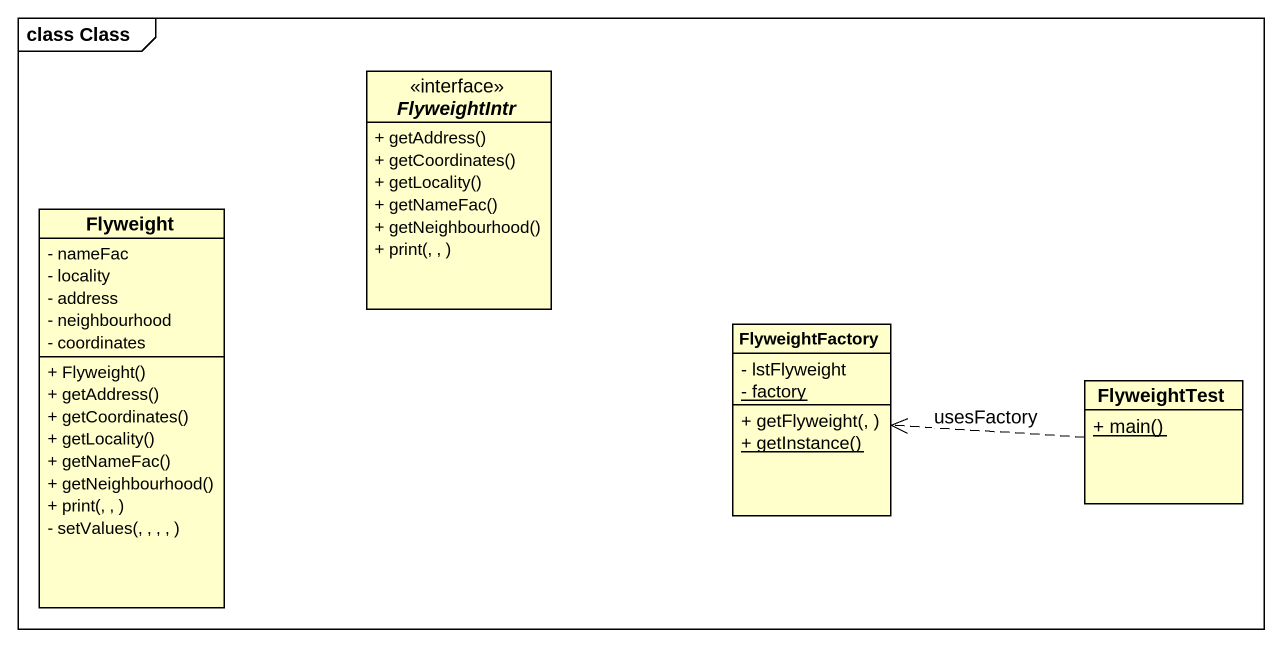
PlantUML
@startuml
mainframe class Class
hide circle
hide empty members
skinparam classAttributeIconSize 0
interface FlyweightIntr {
  + getAddress()
  + getCoordinates()
  + getLocality()
  + getNameFac()
  + getNeighbourhood()
  + print(, , )
}
class Flyweight {
  - nameFac
  - locality
  - address
  - neighbourhood
  - coordinates
  + Flyweight()
  + getAddress()
  + getCoordinates()
  + getLocality()
  + getNameFac()
  + getNeighbourhood()
  + print(, , )
  - setValues(, , , , )
}
class FlyweightFactory {
  - lstFlyweight
  {static} - factory
  + getFlyweight(, )
  {static} + getInstance()
}
class FlyweightTest {
  {static} + main()
}
FlyweightTest .left.> FlyweightFactory : usesFactory
@enduml
